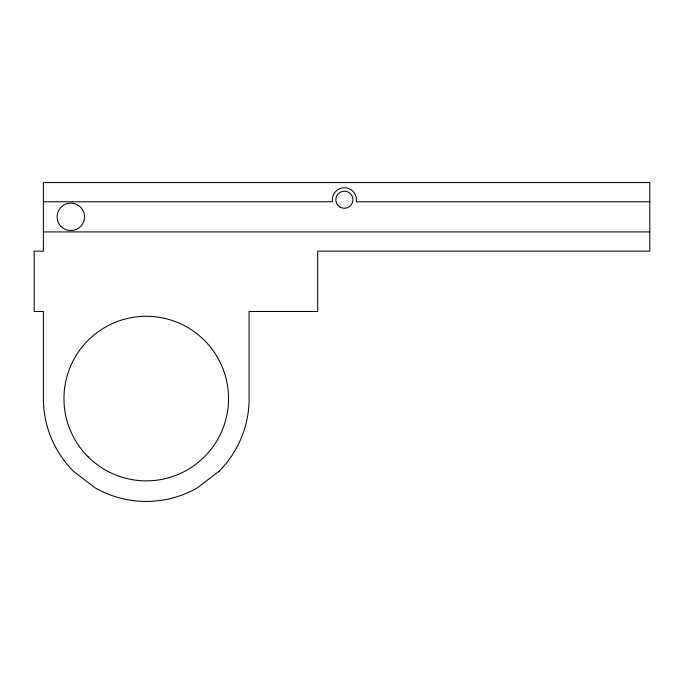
<?xml version="1.0" encoding="UTF-8"?>
<svg xmlns="http://www.w3.org/2000/svg" width="684" height="684" viewBox="0 0 684 684"><rect width="100%" height="100%" fill="white"/><g stroke="black" fill="none" stroke-linecap="round" stroke-linejoin="round"><path stroke-width="1.03" d="M43.391 201.763L332.373 201.763L332.373 199.711A12.004 12.004 0 0 1 344.368 187.707A12.004 12.004 0 0 1 356.373 199.711L356.373 201.763L649.8 201.763M43.391 231.936L649.8 231.936M218.983 471.31L197.685 487.658A102.865 102.865 0 0 1 94.82 487.658L73.513 471.31A102.865 102.865 0 0 1 43.391 398.575L43.391 311.485L34.2 311.485L34.2 251.139L43.391 251.139L43.391 182.568L649.8 182.568L649.8 251.139L317.684 251.139L317.684 311.485L249.113 311.485L249.113 398.575A102.865 102.865 0 0 1 218.983 471.31M340.085 207.132A8.576 8.576 0 0 0 352.944 199.711A8.576 8.576 0 0 0 340.085 192.29A8.576 8.576 0 0 0 340.085 207.132M61.124 226.549A13.714 13.714 0 0 0 84.064 220.402A13.714 13.714 0 0 0 67.271 203.601A13.714 13.714 0 0 0 61.124 226.549M88.065 456.758A82.285 82.285 0 0 0 225.737 419.873A82.285 82.285 0 0 0 124.95 319.086A82.285 82.285 0 0 0 88.065 456.758"/></g></svg>
